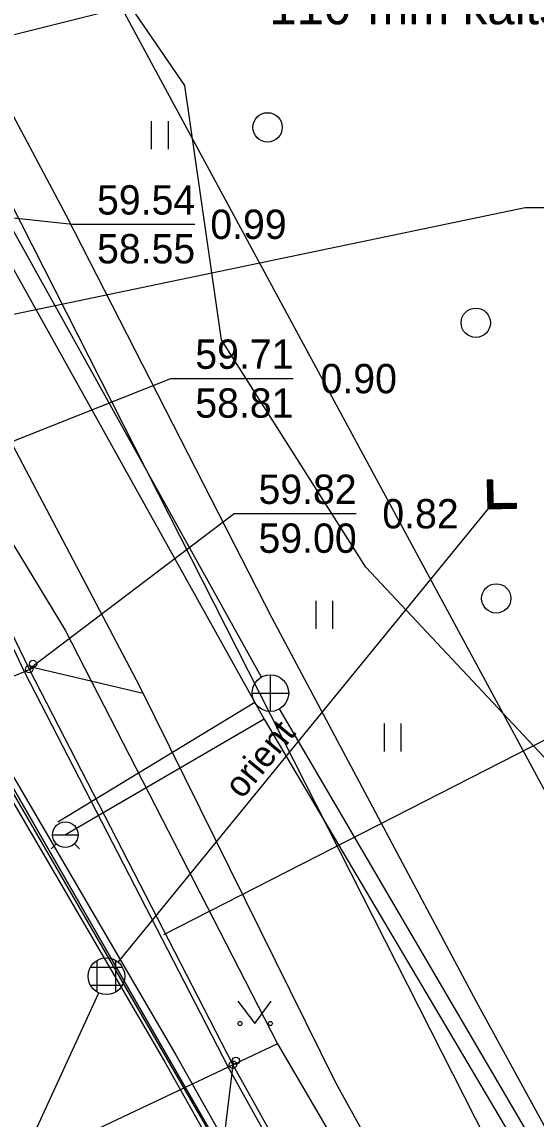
# Model space of a CAD drawing. Extents: x 639606 to 640670, y 6454775 to 6455795.
# Drawn here: x 640449.74 to 640463.76, y 6455185.66 to 6455215.59 of the extents above; entities that cross this region are included whole.
import ezdxf

# ---------------------------------------------------------------- set-up
doc = ezdxf.new("R2010")
doc.units = 0
for name, color, linetype in [('AED', 7, 'Continuous'), ('DKAEV', 7, 'Continuous'), ('DTRASS', 7, 'Continuous'), ('HALJASTUS', 7, 'Continuous'), ('KKAEV', 7, 'Continuous'), ('KTRASS', 7, 'Continuous'), ('MOOTMPUNKT', 7, 'Continuous'), ('MOOTPIIR', 7, 'Continuous'), ('MPKAABEL', 7, 'Continuous'), ('PIIR', 7, 'Continuous'), ('SITRASS', 7, 'Continuous'), ('TEE', 7, 'Continuous'), ('TRUUP', 7, 'Continuous'), ('VKAEV', 7, 'Continuous'), ('VTRASS', 7, 'Continuous')]:
    doc.layers.add(name, color=color, linetype=linetype)

msp = doc.modelspace()

# ---------------------------------------------------------------- linework, layer by layer
at = {"layer": 'AED'}
for p, q in [((640454.606, 6455185.746), (640448.662, 6455196)), ((640458.917, 6455178.085), (640454.606, 6455185.746))]:
    msp.add_line(p, q, dxfattribs=at)
for points in [[(640448.47, 6455196.059), (640453.63, 6455187.229), (640458.838, 6455177.978)], [(640448.788, 6455196.219), (640453.949, 6455187.39), (640459.157, 6455178.139)]]:
    msp.add_lwpolyline(points, dxfattribs=at)
at = {"layer": 'DKAEV'}
for p, q in [((640451.615, 6455189.805), (640452.481, 6455189.805)), ((640451.798, 6455189.122), (640451.798, 6455189.988)), ((640452.298, 6455189.988), (640452.298, 6455189.122)), ((640452.481, 6455189.305), (640451.615, 6455189.305))]:
    msp.add_line(p, q, dxfattribs=at)
msp.add_circle((640452.048, 6455189.555), 0.5, dxfattribs=at)
at = {"layer": 'DTRASS'}
for p, q in [((640462.517, 6455202.38), (640452.365, 6455189.943)), ((640446.639, 6455177.766), (640451.84, 6455189.101))]:
    msp.add_line(p, q, dxfattribs=at)
at = {"layer": 'HALJASTUS'}
for p, q in [((640453.272, 6455212.881), (640453.272, 6455212.119)), ((640453.728, 6455212.881), (640453.728, 6455212.119)), ((640457.76, 6455199.794), (640457.76, 6455199.033)), ((640458.215, 6455199.794), (640458.215, 6455199.033)), ((640459.626, 6455196.446), (640459.626, 6455195.685)), ((640460.081, 6455196.446), (640460.081, 6455195.685)), ((640455.627, 6455188.872), (640456.091, 6455188.265)), ((640456.091, 6455188.265), (640456.536, 6455188.872))]:
    msp.add_line(p, q, dxfattribs=at)
msp.add_lwpolyline([(640479.622, 6455188.782), (640468.863, 6455189.789), (640466.889, 6455192.443), (640459.118, 6455200.718), (640455.182, 6455206.915), (640454.182, 6455213.858), (640450.837, 6455218.747), (640449.766, 6455221.623)], dxfattribs=at)
for centre, radius in [((640456.441, 6455212.714), 0.4), ((640462.121, 6455207.381), 0.4), ((640462.679, 6455199.862), 0.4), ((640455.69, 6455188.265), 0.055), ((640456.519, 6455188.265), 0.055)]:
    msp.add_circle(centre, radius, dxfattribs=at)
at = {"layer": 'KKAEV'}
for p, q in [((640456.518, 6455196.78), (640456.518, 6455197.78)), ((640456.018, 6455197.28), (640457.018, 6455197.28))]:
    msp.add_line(p, q, dxfattribs=at)
msp.add_circle((640456.518, 6455197.28), 0.5, dxfattribs=at)
at = {"layer": 'KTRASS'}
msp.add_line((640456.091, 6455197.02), (640450.723, 6455193.755), dxfattribs=at)
for points in [[(640456.275, 6455197.717), (640448.336, 6455212.004)], [(640465.776, 6455181.457), (640456.771, 6455196.848)]]:
    msp.add_lwpolyline(points, dxfattribs=at)
at = {"layer": 'MOOTMPUNKT'}
for centre in [(640450.047, 6455198.074), (640449.942, 6455197.933), (640455.499, 6455187.141), (640455.576, 6455187.249)]:
    msp.add_circle(centre, 0.1, dxfattribs=at)
at = {"layer": 'MOOTPIIR'}
msp.add_lwpolyline([(640437.935, 6455233.312), (640447.842, 6455213.787), (640473.905, 6455162.421), (640498.283, 6455120.747), (640484.809, 6455093.285), (640481.607, 6455090.821), (640470.214, 6455095.65), (640477.108, 6455109.148), (640487.633, 6455124.091), (640472.449, 6455144.904), (640466.048, 6455146.616), (640460.199, 6455166.824), (640453.699, 6455168.92), (640440.07, 6455188.883), (640437.371, 6455190.057), (640436.688, 6455207.087), (640430.443, 6455208.838), (640430.726, 6455209.81), (640440.597, 6455212.245), (640438.163, 6455222.116)], dxfattribs=at)
at = {"layer": 'MPKAABEL'}
for points in [[(640409.733, 6455234.068), (640410.706, 6455233.347), (640410.943, 6455233.366), (640412.705, 6455235.62), (640417.33, 6455241.433), (640417.431, 6455241.512), (640417.55, 6455241.516), (640424.272, 6455238.514), (640428.613, 6455236.905), (640431.363, 6455234.522), (640434.433, 6455231.294), (640437.593, 6455225.869), (640441.473, 6455218.752), (640444.685, 6455210.762), (640447.338, 6455203.299), (640449.942, 6455197.933), (640455.499, 6455187.141), (640459.931, 6455179.172), (640459.947, 6455179.062), (640459.867, 6455178.981), (640459.305, 6455178.828)], [(640487.571, 6455216.898), (640456.139, 6455216.898), (640443.494, 6455213.724)], [(640444.685, 6455210.762), (640451.125, 6455210.069), (640454.458, 6455210.069)], [(640494.904, 6455210.522), (640463.471, 6455210.522), (640445.928, 6455206.863)], [(640447.338, 6455203.299), (640453.805, 6455205.859), (640457.138, 6455205.859)], [(640445.225, 6455201.984), (640445.517, 6455202.198), (640447.192, 6455203.228), (640447.24, 6455203.24), (640447.28, 6455203.213), (640449.808, 6455197.867), (640455.367, 6455187.07), (640459.703, 6455179.262), (640459.719, 6455179.165), (640459.667, 6455179.084), (640459.305, 6455178.828)], [(640445.225, 6455201.984), (640445.517, 6455202.198), (640447.192, 6455203.228), (640447.24, 6455203.24), (640447.28, 6455203.213), (640449.808, 6455197.867), (640455.367, 6455187.07), (640459.703, 6455179.262), (640459.719, 6455179.165), (640459.667, 6455179.084), (640459.305, 6455178.828)], [(640447.338, 6455203.299), (640449.942, 6455197.933), (640455.499, 6455187.141), (640459.931, 6455179.172), (640459.947, 6455179.062), (640459.867, 6455178.981), (640459.305, 6455178.828)], [(640509.114, 6455202.883), (640477.469, 6455202.883), (640453.606, 6455190.687)], [(640458.862, 6455202.173), (640455.529, 6455202.173), (640449.942, 6455197.933)], [(640455.499, 6455187.141), (640454.766, 6455181.141), (640451.432, 6455181.141)]]:
    msp.add_lwpolyline(points, dxfattribs=at)
at = {"layer": 'PIIR'}
for points in [[(640417.56, 6455228.58), (640431.9, 6455225.28), (640446.43, 6455200.02), (640459.03, 6455178.12), (640471.47, 6455156.43), (640487.03, 6455129.6), (640490.12, 6455125.49), (640517.82, 6455077.55), (640526.08, 6455063.27), (640522.15, 6455046.21), (640516.02, 6455005.37), (640510.82, 6454972.59), (640508.55, 6454969.83), (640524.81, 6454965.49), (640527.38, 6454996.48), (640532.73, 6455020.93), (640538.21, 6455045.31), (640544.72, 6455069.11), (640530.69, 6455072.21), (640497.25, 6455133.32), (640487.2, 6455151.68), (640439.44, 6455240.07), (640439.44, 6455252.98)], [(640459.03, 6455178.12), (640446.43, 6455200.02), (640397.87, 6455172.56), (640413.24, 6455152.38)]]:
    msp.add_lwpolyline(points, close=True, dxfattribs=at)
at = {"layer": 'SITRASS'}
for points in [[(640429.414, 6455210.172), (640429.795, 6455210.613), (640430.247, 6455210.764), (640433.039, 6455210.335), (640437.265, 6455209.045), (640443.61, 6455206.606), (640447.282, 6455204.984), (640450.926, 6455198.998), (640456.71, 6455187.712), (640459.282, 6455183.307), (640461.604, 6455178.935), (640469.338, 6455165.371), (640472.915, 6455158.437), (640475.563, 6455154.116), (640476.594, 6455151.364), (640484.238, 6455140.379), (640484.673, 6455139.657), (640488.786, 6455132.83), (640491.427, 6455127.939), (640492.57, 6455122.156), (640500.063, 6455109.358), (640501.251, 6455107.206)], [(640456.71, 6455187.712), (640450.295, 6455184.675), (640448.916, 6455184.132)]]:
    msp.add_lwpolyline(points, dxfattribs=at)
at = {"layer": 'TEE'}
for p, q in [((640441.818, 6455194.514), (640450.073, 6455197.974)), ((640450.073, 6455197.974), (640453.046, 6455197.277))]:
    msp.add_line(p, q, dxfattribs=at)
for points in [[(640445.822, 6455219.945), (640450.948, 6455210.312), (640456.559, 6455199.332), (640462.131, 6455188.866), (640467.813, 6455178.475), (640473.564, 6455168.209)], [(640442.556, 6455218.281), (640447.208, 6455208.371), (640452.949, 6455197.472), (640458.293, 6455186.656), (640463.903, 6455176.51), (640465.248, 6455173.611)]]:
    msp.add_lwpolyline(points, dxfattribs=at)
at = {"layer": 'TRUUP'}
for p, q in [((640462.576, 6455203.088), (640462.434, 6455203.085)), ((640462.434, 6455203.085), (640462.447, 6455202.307)), ((640462.463, 6455203.086), (640462.435, 6455203.027)), ((640462.491, 6455203.086), (640462.436, 6455202.972)), ((640462.519, 6455203.087), (640462.437, 6455202.916)), ((640462.547, 6455203.087), (640462.438, 6455202.86)), ((640462.575, 6455203.088), (640462.439, 6455202.805)), ((640462.577, 6455203.034), (640462.44, 6455202.749)), ((640462.578, 6455202.979), (640462.441, 6455202.694)), ((640462.505, 6455203.087), (640462.517, 6455202.38)), ((640462.576, 6455203.088), (640462.587, 6455202.452)), ((640462.579, 6455202.923), (640462.442, 6455202.638)), ((640462.58, 6455202.868), (640462.443, 6455202.583)), ((640462.581, 6455202.812), (640462.444, 6455202.527)), ((640462.582, 6455202.757), (640462.445, 6455202.472)), ((640462.583, 6455202.701), (640462.446, 6455202.416)), ((640462.584, 6455202.645), (640462.446, 6455202.361)), ((640462.585, 6455202.59), (640462.449, 6455202.307)), ((640462.586, 6455202.534), (640462.477, 6455202.308)), ((640462.587, 6455202.479), (640462.505, 6455202.308)), ((640462.517, 6455202.38), (640463.224, 6455202.392)), ((640462.602, 6455202.452), (640462.533, 6455202.309)), ((640462.63, 6455202.453), (640462.56, 6455202.309)), ((640462.587, 6455202.452), (640463.223, 6455202.463)), ((640462.658, 6455202.453), (640462.588, 6455202.31)), ((640462.686, 6455202.454), (640462.616, 6455202.31)), ((640462.714, 6455202.454), (640462.644, 6455202.311)), ((640462.742, 6455202.455), (640462.672, 6455202.311)), ((640462.77, 6455202.455), (640462.7, 6455202.312)), ((640462.798, 6455202.456), (640462.728, 6455202.312)), ((640462.826, 6455202.456), (640462.756, 6455202.313)), ((640462.854, 6455202.457), (640462.784, 6455202.313)), ((640462.882, 6455202.457), (640462.812, 6455202.314)), ((640462.91, 6455202.458), (640462.84, 6455202.314)), ((640462.938, 6455202.458), (640462.868, 6455202.315)), ((640462.966, 6455202.459), (640462.896, 6455202.315)), ((640462.994, 6455202.459), (640462.924, 6455202.315)), ((640463.022, 6455202.46), (640462.952, 6455202.316)), ((640463.05, 6455202.46), (640462.98, 6455202.316)), ((640463.078, 6455202.461), (640463.008, 6455202.317)), ((640463.106, 6455202.461), (640463.036, 6455202.317)), ((640463.134, 6455202.461), (640463.064, 6455202.318)), ((640463.162, 6455202.462), (640463.092, 6455202.318)), ((640463.19, 6455202.462), (640463.12, 6455202.319)), ((640463.218, 6455202.463), (640463.148, 6455202.319)), ((640463.224, 6455202.419), (640463.176, 6455202.32)), ((640463.225, 6455202.363), (640463.204, 6455202.32)), ((640463.223, 6455202.463), (640463.226, 6455202.321)), ((640462.447, 6455202.307), (640463.226, 6455202.321))]:
    msp.add_line(p, q, dxfattribs=at)
at = {"layer": 'VKAEV'}
for p, q in [((640450.577, 6455193.415), (640451.277, 6455193.415)), ((640450.68, 6455193.168), (640450.54, 6455193.028)), ((640451.174, 6455193.168), (640451.314, 6455193.028))]:
    msp.add_line(p, q, dxfattribs=at)
msp.add_circle((640450.927, 6455193.415), 0.35, dxfattribs=at)
at = {"layer": 'VTRASS'}
for points in [[(640447.382, 6455212.649), (640456.345, 6455196.567), (640450.927, 6455193.415)], [(640456.345, 6455196.567), (640465.928, 6455180.358), (640460.534, 6455177.407)]]:
    msp.add_lwpolyline(points, dxfattribs=at)

# ---------------------------------------------------------------- texts
at = {"layer": 'DTRASS'}
msp.add_text('orient', height=0.7, rotation=50.4904, dxfattribs=at).set_placement((640455.746, 6455194.366))
at = {"layer": 'MPKAABEL'}
for s, height, p in [('110-mm kaitsetoru L=13,0m', 1, (640456.491, 6455215.525)), ('59.54', 0.8, (640451.792, 6455210.335)), ('0.99', 0.8, (640454.881, 6455209.669)), ('58.55', 0.8, (640451.792, 6455209.002)), ('59.71', 0.8, (640454.471, 6455206.126)), ('0.90', 0.8, (640457.888, 6455205.459)), ('58.81', 0.8, (640454.471, 6455204.792)), ('59.82', 0.8, (640456.195, 6455202.44)), ('0.82', 0.8, (640459.572, 6455201.773)), ('59.00', 0.8, (640456.195, 6455201.106))]:
    msp.add_text(s, height=height, dxfattribs=at).set_placement(p)

doc.saveas('drawing.dxf')
